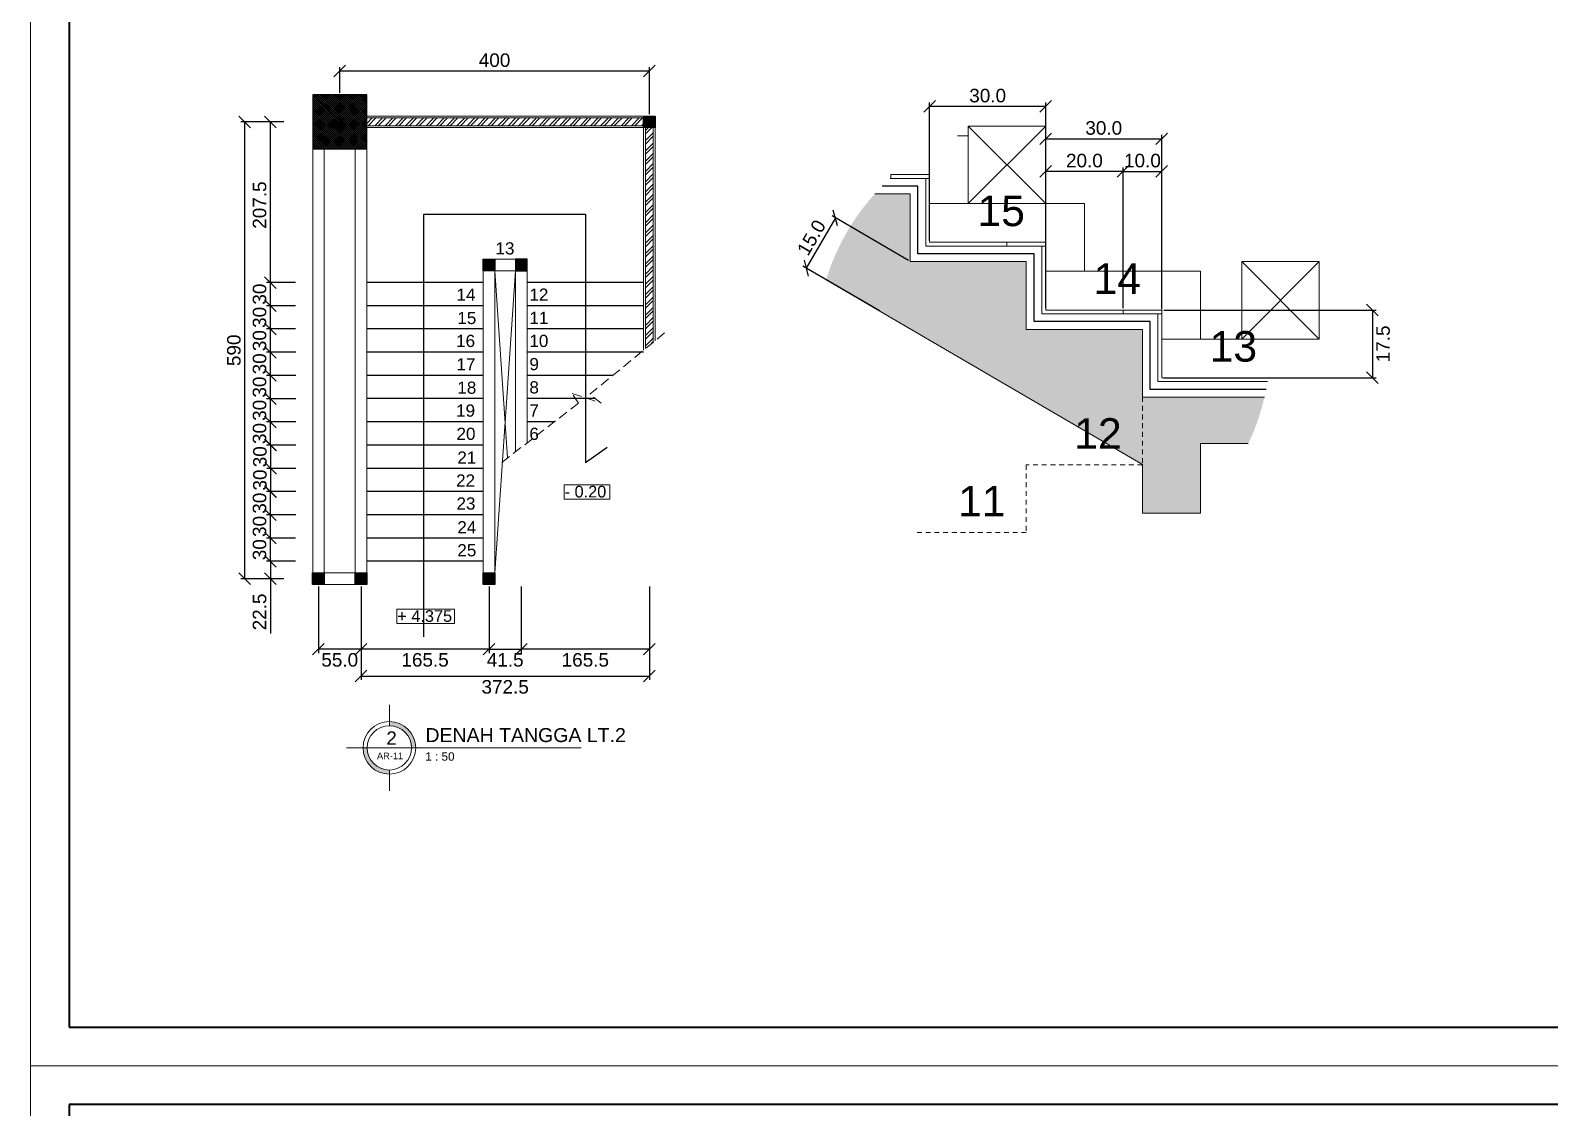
# Model space of a CAD drawing. Header units: inches. Extents: x 249 to 1192, y -18 to 440.
# Drawn here: x 501.22 to 540.48, y 114.41 to 142.23 of the extents above; entities that cross this region are included whole.
import ezdxf
from ezdxf.enums import TextEntityAlignment as Align

# ---------------------------------------------------------------- set-up
doc = ezdxf.new("R2010")
doc.units = ezdxf.units.IN
doc.header["$MEASUREMENT"] = 0
doc.linetypes.add('HIDDEN', pattern=[0.375, 0.25, -0.125])
doc.linetypes.add('HIDDEN2', pattern=[0.1875, 0.125, -0.0625])
for name, color, linetype, lineweight in [('ARSIR BETON', 8, 'Continuous', 0), ('ARSIR KERAMIK', 66, 'Continuous', 25), ('BALOK', 3, 'Continuous', 20), ('DIMENSI', 85, 'Continuous', 20), ('DINDING', 6, 'Continuous', 0), ('DINDING2', 137, 'Continuous', 20), ('GRS KOP', 1, 'Continuous', 40), ('KOP', 7, 'Continuous', 20), ('LANTAI', 135, 'Continuous', 9), ('TEXT (KET. RUANG)', 7, 'Continuous', 5)]:
    doc.layers.add(name, color=color, linetype=linetype, lineweight=lineweight)
doc.layers.add('ARSIR DINDING', color=64, linetype='Continuous')
doc.layers.add('KOLOM', color=5, linetype='Continuous')
doc.styles.add('ARIAL', font='arial.ttf')
doc.styles.get("Standard").update_dxf_attribs({"font": 'arial.ttf'})
doc.linetypes.add('BATTING', pattern='A,0.0001,-0.1,[134,ltypeshp.shx,S=0.1,R=0,X=-0.1,Y=0],-0.2,[134,ltypeshp.shx,S=0.1,R=180,X=0.1,Y=0],-0.1', length=0.4001)
doc.dimstyles.new('UK. GDG PERTEMUAN', dxfattribs={"dimtxt": 0.5, "dimasz": 0.5, "dimexe": 0.5, "dimexo": 0.05, "dimgap": 0.1, "dimtad": 2, "dimdec": 0, "dimlfac": 100, "dimzin": 0, "dimdsep": 46, "dimtxsty": 'Standard', "dimblk": 'OBLIQUE', "dimcen": 0.09, "dimclrd": 8, "dimclre": 256, "dimclrt": 256, "dimadec": 0, "dimazin": 0, "dimtfac": 1, "dimtdec": 0, "dimtofl": 0, "dimtmove": 0, "dimatfit": 3, "dimldrblk": 'OBLIQUE', "dimfxl": 0, "dimtolj": 1, "dimtzin": 0, "dimarcsym": 0})

# ---------------------------------------------------------------- blocks, each defined once
blk = doc.blocks.new('KOP-ARS')
at = {"layer": 'GRS KOP'}
for p, q in [((83, 54), (1, 54)), ((1, 54), (1, 1)), ((1, 1), (83, 1))]:
    blk.add_line(p, q, dxfattribs=at)
at = {"layer": 'KOP'}
blk.add_lwpolyline([(0, 0), (84, 0), (84, 55), (0, 55)], close=True, dxfattribs=at)
for tag, height, p in [('SUKMA', 0.2, (78, 9.9)), ('1:100', 0.25, (81.3, 5.5)), ('1:100', 0.25, (81.3, 4.9)), ('1:100', 0.25, (81.3, 4.3)), ('AR-01', 0.35, (78.15, 2.7)), ('10', 0.35, (81.3, 2.7)), ('2012', 0.35, (81.3, 1.7))]:
    blk.add_attdef(tag, text='', height=height, dxfattribs=at).set_placement(p, align=Align.MIDDLE)
for p in [(73.7, 5.325), (73.7, 4.725), (73.7, 4.125)]:
    blk.add_attdef('-', p, '', height=0.35, dxfattribs=at)
blk = doc.blocks.new('K1')
at = {"layer": 'ARSIR BETON'}
h = blk.add_hatch(dxfattribs=at)
h.set_pattern_fill('ANSI37', color=256, scale=0.15, style=0)
h.set_pattern_definition([(45, (258.37489, 277.120751), (-0.01325825, 0.01325825), []), (135, (258.37489, 277.120751), (-0.01325825, -0.01325825), [])])
h.paths.add_polyline_path([(259.125, 277.171), (259.125, 277.871), (258.425, 277.871), (258.425, 277.171)])
at = {"layer": 'KOLOM'}
blk.add_lwpolyline([(258.425, 277.171), (259.125, 277.171), (259.125, 277.871), (258.425, 277.871)], close=True, dxfattribs=at)
for points in [[(258.725, 277.571), (258.825, 277.471)], [(258.725, 277.471), (258.825, 277.571)]]:
    blk.add_lwpolyline(points, dxfattribs=at)
blk = doc.blocks.new('K2')
at = {"layer": 'ARSIR BETON'}
h = blk.add_hatch(dxfattribs=at)
h.set_pattern_fill('ANSI37', color=256, scale=0.1, style=0)
h.set_pattern_definition([(45, (-38.743626, 268.082874), (-0.0088388, 0.0088388), []), (135, (-38.743626, 268.082874), (-0.0088388, -0.0088388), [])])
h.paths.add_polyline_path([(-38.594, 268.233), (-38.744, 268.233), (-38.744, 268.083), (-38.594, 268.083)])
at = {"layer": 'KOLOM'}
blk.add_lwpolyline([(-38.744, 268.083), (-38.594, 268.083), (-38.594, 268.233), (-38.744, 268.233)], close=True, dxfattribs=at)
blk = doc.blocks.new('+4375')
at = {"layer": 'TEXT (KET. RUANG)', "color": 1}
blk.add_lwpolyline([(875.846, 246.832), (877.335, 246.832), (877.335, 246.459), (875.846, 246.459)], close=True, dxfattribs=at)
at = {"layer": 'TEXT (KET. RUANG)'}
blk.add_text('+ 4.375', height=0.3015, dxfattribs=at).set_placement((875.858, 246.502))
blk = doc.blocks.new('TANGGA LT.2')
at = {"layer": 'ARSIR DINDING'}
h = blk.add_hatch(dxfattribs=at)
h.set_pattern_fill('ANSI32', color=256, scale=0.25, style=0)
h.set_pattern_definition([(45, (512.0954, 144.48746), (-0.0662913, 0.0662913), []), (45, (512.1396, 144.48746), (-0.0662913, 0.0662913), [])])
h.paths.add_polyline_path([(516.096, 151.062), (516.096, 150.962), (512.521, 150.962), (512.521, 151.062)])
h = blk.add_hatch(dxfattribs=at)
h.set_pattern_fill('ANSI32', color=256, scale=0.25, style=0)
h.set_pattern_definition([(45, (516.120875, 145.48674), (-0.0662913, 0.0662913), []), (45, (516.16507, 145.48674), (-0.0662913, 0.0662913), [])])
h.paths.add_polyline_path([(516.121, 148.083), (516.221, 148.165), (516.221, 151.087), (516.121, 151.087)])
for points in [[(513.256, 144.363), (513.256, 149.82), (515.346, 149.82), (515.346, 147.24)], [(514.025, 148.937), (512.521, 148.937)], [(516.096, 148.937), (514.591, 148.937)], [(514.025, 148.637), (512.521, 148.637)], [(516.096, 148.637), (514.591, 148.637)], [(514.025, 148.337), (512.521, 148.337)], [(516.096, 148.337), (514.591, 148.337)], [(514.025, 148.037), (512.521, 148.037)], [(516.096, 148.037), (514.591, 148.037)], [(514.025, 147.737), (512.521, 147.737)], [(515.699, 147.737), (514.591, 147.737)], [(514.025, 147.437), (512.521, 147.437)], [(515.476, 147.437), (514.591, 147.437)], [(515.346, 147.24), (515.346, 146.611), (515.628, 146.81)], [(514.025, 147.137), (512.521, 147.137)], [(514.942, 147.137), (514.591, 147.137)], [(514.025, 146.837), (512.521, 146.837)], [(514.025, 146.537), (512.521, 146.537)], [(514.025, 146.237), (512.521, 146.237)], [(514.025, 145.937), (512.521, 145.937)], [(514.025, 145.637), (512.521, 145.637)], [(514.025, 145.337), (512.521, 145.337)]]:
    blk.add_lwpolyline(points)
at = {"layer": 'DINDING'}
for points in [[(516.171, 150.937), (512.521, 150.937), (512.521, 151.087), (516.246, 151.087)], [(516.096, 151.087), (516.096, 148.062)], [(516.246, 148.185), (516.246, 151.087)], [(514.175, 149.087), (514.34, 146.671)], [(514.175, 145.187), (514.441, 149.087)], [(514.591, 146.865), (514.591, 149.087), (514.441, 149.087), (514.441, 146.749)]]:
    blk.add_lwpolyline(points, dxfattribs=at)
for points in [[(511.821, 145.187), (511.971, 145.187), (511.971, 150.662), (511.821, 150.662)], [(512.371, 145.187), (512.521, 145.187), (512.521, 150.662), (512.371, 150.662)], [(514.175, 149.237), (514.441, 149.237), (514.441, 149.087), (514.175, 149.087)], [(514.025, 149.087), (514.175, 149.087), (514.175, 145.187), (514.025, 145.187)], [(512.371, 145.037), (511.971, 145.037), (511.971, 145.187), (512.371, 145.187)]]:
    blk.add_lwpolyline(points, close=True, dxfattribs=at)
at = {"layer": 'DINDING2'}
blk.add_lwpolyline([(516.096, 150.962), (512.521, 150.962), (512.521, 151.062), (516.096, 151.062)], close=True, dxfattribs=at)
for points in [[(516.121, 148.083), (516.121, 151.087)], [(516.221, 151.087), (516.221, 148.165)]]:
    blk.add_lwpolyline(points, dxfattribs=at)
at = {"layer": 'DINDING2', "linetype": 'HIDDEN2'}
blk.add_lwpolyline([(514.265, 146.613), (515.254, 147.378), (515.174, 147.505), (515.55, 147.38), (515.402, 147.493), (516.368, 148.286)], dxfattribs=at)
at = {"layer": 'TEXT (KET. RUANG)', "color": 1}
blk.add_lwpolyline([(515.07, 146.326), (515.661, 146.326), (515.661, 146.14), (515.07, 146.14)], close=True, dxfattribs=at)
at = {"xscale": -1, "rotation": 180}
for p in [(554.839, 419.17), (552.769, 417.32), (550.564, 413.27), (551.114, 413.27), (552.769, 413.27)]:
    blk.add_blockref('K2', p, dxfattribs=at)
at = {"rotation": 180}
blk.add_blockref('K2', (475.847, 417.32), dxfattribs=at)
at = {"layer": 'DIMENSI', "xscale": 0.5, "yscale": 0.5, "zscale": 0.5}
blk.add_blockref('+4375', (74.985, 21.303), dxfattribs=at)
at = {"layer": 'KOLOM'}
blk.add_blockref('K1', (253.396, -126.509), dxfattribs=at)
at = {"layer": 'TEXT (KET. RUANG)'}
for s, height, p in [('13', 0.1578, (514.183, 149.299)), ('14', 0.1578, (513.679, 148.701)), ('12', 0.1578, (514.621, 148.701)), ('15', 0.1578, (513.69, 148.4)), ('11', 0.1578, (514.621, 148.401)), ('16', 0.1578, (513.674, 148.104)), ('10', 0.1578, (514.621, 148.104)), ('17', 0.1578, (513.679, 147.801)), ('9', 0.158, (514.621, 147.804)), ('18', 0.1578, (513.69, 147.5)), ('8', 0.158, (514.621, 147.504)), ('19', 0.1578, (513.674, 147.204)), ('7', 0.158, (514.621, 147.204)), ('20', 0.1578, (513.679, 146.904)), ('6', 0.158, (514.621, 146.904)), ('21', 0.1578, (513.69, 146.597)), ('22', 0.1578, (513.674, 146.301)), ('- 0.20', 0.1507, (515.076, 146.161)), ('23', 0.1578, (513.679, 146.004)), ('24', 0.1578, (513.69, 145.697)), ('25', 0.1578, (513.69, 145.4))]:
    blk.add_text(s, height=height, dxfattribs=at).set_placement(p)
blk = doc.blocks.new('ROOSTER')
at = {"layer": 'DINDING'}
blk.add_lwpolyline([(697.1307, 206.2812), (697.3307, 206.2812), (697.3307, 206.4812), (697.1307, 206.4812)], close=True, dxfattribs=at)
for points in [[(697.1307, 206.2812), (697.3307, 206.4812)], [(697.3307, 206.2812), (697.1307, 206.4812)]]:
    blk.add_lwpolyline(points, dxfattribs=at)
blk = doc.blocks.new('JUDUL GAMBAR')
at = {"layer": 'DIMENSI'}
h = blk.add_hatch(color=256, dxfattribs=at)
h.paths.add_polyline_path([(-32.945, 252.895), (-32.945, 253.045, -0.414214), (-33.739, 253.838), (-33.889, 253.838, 0.414214)])
h.paths.add_polyline_path([(-32.945, 254.781), (-32.945, 254.631, -0.414214), (-32.152, 253.838), (-32.002, 253.838, 0.414214)])
for points in [[(-32.945, 255.382), (-32.945, 254.631)], [(-34.474, 253.838), (-26.071, 253.838)], [(-32.945, 253.045), (-32.945, 252.294)]]:
    blk.add_lwpolyline(points, dxfattribs=at)
for radius in [0.943, 0.793]:
    blk.add_circle((-32.945, 253.838), radius, dxfattribs=at)
at = {"layer": 'DIMENSI', "style": 'ARIAL'}
for tag, height, p in [('NO', 0.478, (-32.866, 254.188)), ('AR', 0.236, (-32.919, 253.551))]:
    blk.add_attdef(tag, text='', height=height, dxfattribs=at).set_placement(p, align=Align.MIDDLE_CENTER)
for tag, height, p in [('JUDUL', 0.5, (-31.652, 253.895)), ('SKALA', 0.3, (-31.658, 253.289))]:
    blk.add_attdef(tag, text='', height=height, dxfattribs=at).set_placement(p, align=Align.BOTTOM_LEFT)
blk = doc.blocks.new('_Oblique')
at = {"color": 0, "linetype": 'ByBlock', "lineweight": -2}
blk.add_line((-0.5, -0.5), (0.5, 0.5), dxfattribs=at)
blk = doc.blocks.new('*D427')
at = {"layer": 'DEFPOINTS', "color": 0}
for p in [(513.903, 127.92), (517.213, 127.92), (513.903, 126.25)]:
    blk.add_point(p, dxfattribs=at)
at = {"layer": 'DIMENSI', "lineweight": -2}
for p, q in [((513.903, 127.87), (513.903, 126.15)), ((517.213, 127.87), (517.213, 126.15))]:
    blk.add_line(p, q, dxfattribs=at)
at = {"layer": 'DIMENSI', "color": 8, "lineweight": -2}
blk.add_line((517.213, 126.25), (513.903, 126.25), dxfattribs=at)
at = {"layer": 'DIMENSI', "color": 8, "lineweight": -2, "xscale": 0.3, "yscale": 0.3, "zscale": 0.3, "rotation": 180}
blk.add_blockref('_Oblique', (513.903, 126.25), dxfattribs=at)
at = {"layer": 'DIMENSI', "color": 8, "lineweight": -2, "xscale": 0.3, "yscale": 0.3, "zscale": 0.3}
blk.add_blockref('_Oblique', (517.213, 126.25), dxfattribs=at)
at = {"layer": 'DIMENSI', "insert": (515.558, 125.972), "char_height": 0.35, "attachment_point": 5}
blk.add_mtext('\\A1;165.5', dxfattribs=at)
blk = doc.blocks.new('*D424')
at = {"layer": 'DEFPOINTS', "color": 0}
for p in [(513.072, 127.155), (513.902, 127.155), (513.902, 126.25)]:
    blk.add_point(p, dxfattribs=at)
at = {"layer": 'DIMENSI', "lineweight": -2}
for p, q in [((513.072, 127.105), (513.072, 126.15)), ((513.902, 127.105), (513.902, 126.15))]:
    blk.add_line(p, q, dxfattribs=at)
at = {"layer": 'DIMENSI', "color": 8, "lineweight": -2}
blk.add_line((513.072, 126.25), (513.902, 126.25), dxfattribs=at)
at = {"layer": 'DIMENSI', "color": 8, "lineweight": -2, "xscale": 0.3, "yscale": 0.3, "zscale": 0.3, "rotation": 180}
blk.add_blockref('_Oblique', (513.072, 126.25), dxfattribs=at)
at = {"layer": 'DIMENSI', "color": 8, "lineweight": -2, "xscale": 0.3, "yscale": 0.3, "zscale": 0.3}
blk.add_blockref('_Oblique', (513.902, 126.25), dxfattribs=at)
at = {"layer": 'DIMENSI', "insert": (513.487, 125.972), "char_height": 0.35, "attachment_point": 5}
blk.add_mtext('\\A1;41.5', dxfattribs=at)
blk = doc.blocks.new('*D425')
at = {"layer": 'DEFPOINTS', "color": 0}
for p in [(509.762, 127.92), (513.072, 127.92), (509.762, 126.25)]:
    blk.add_point(p, dxfattribs=at)
at = {"layer": 'DIMENSI', "lineweight": -2}
for p, q in [((509.762, 127.87), (509.762, 126.15)), ((513.072, 127.87), (513.072, 126.15))]:
    blk.add_line(p, q, dxfattribs=at)
at = {"layer": 'DIMENSI', "color": 8, "lineweight": -2}
blk.add_line((513.072, 126.25), (509.762, 126.25), dxfattribs=at)
at = {"layer": 'DIMENSI', "color": 8, "lineweight": -2, "xscale": 0.3, "yscale": 0.3, "zscale": 0.3, "rotation": 180}
blk.add_blockref('_Oblique', (509.762, 126.25), dxfattribs=at)
at = {"layer": 'DIMENSI', "color": 8, "lineweight": -2, "xscale": 0.3, "yscale": 0.3, "zscale": 0.3}
blk.add_blockref('_Oblique', (513.072, 126.25), dxfattribs=at)
at = {"layer": 'DIMENSI', "insert": (511.417, 125.972), "char_height": 0.35, "attachment_point": 5}
blk.add_mtext('\\A1;165.5', dxfattribs=at)
blk = doc.blocks.new('*D426')
at = {"layer": 'DEFPOINTS', "color": 0}
for p in [(509.762, 127.01), (517.213, 127.01), (517.213, 125.554)]:
    blk.add_point(p, dxfattribs=at)
at = {"layer": 'DIMENSI', "lineweight": -2}
for p, q in [((509.762, 126.96), (509.762, 125.454)), ((517.213, 126.96), (517.213, 125.454))]:
    blk.add_line(p, q, dxfattribs=at)
at = {"layer": 'DIMENSI', "color": 8, "lineweight": -2}
blk.add_line((509.762, 125.554), (517.213, 125.554), dxfattribs=at)
at = {"layer": 'DIMENSI', "color": 8, "lineweight": -2, "xscale": 0.3, "yscale": 0.3, "zscale": 0.3, "rotation": 180}
blk.add_blockref('_Oblique', (509.762, 125.554), dxfattribs=at)
at = {"layer": 'DIMENSI', "color": 8, "lineweight": -2, "xscale": 0.3, "yscale": 0.3, "zscale": 0.3}
blk.add_blockref('_Oblique', (517.213, 125.554), dxfattribs=at)
at = {"layer": 'DIMENSI', "insert": (513.487, 125.275), "char_height": 0.35, "attachment_point": 5}
blk.add_mtext('\\A1;372.5', dxfattribs=at)
blk = doc.blocks.new('*D428')
at = {"layer": 'DEFPOINTS', "color": 0}
for p in [(508.662, 127.92), (509.762, 127.92), (508.662, 126.25)]:
    blk.add_point(p, dxfattribs=at)
at = {"layer": 'DIMENSI', "lineweight": -2}
for p, q in [((508.662, 127.87), (508.662, 126.15)), ((509.762, 127.87), (509.762, 126.15))]:
    blk.add_line(p, q, dxfattribs=at)
at = {"layer": 'DIMENSI', "color": 8, "lineweight": -2}
blk.add_line((509.762, 126.25), (508.662, 126.25), dxfattribs=at)
at = {"layer": 'DIMENSI', "color": 8, "lineweight": -2, "xscale": 0.3, "yscale": 0.3, "zscale": 0.3, "rotation": 180}
blk.add_blockref('_Oblique', (508.662, 126.25), dxfattribs=at)
at = {"layer": 'DIMENSI', "color": 8, "lineweight": -2, "xscale": 0.3, "yscale": 0.3, "zscale": 0.3}
blk.add_blockref('_Oblique', (509.762, 126.25), dxfattribs=at)
at = {"layer": 'DIMENSI', "insert": (509.212, 125.972), "char_height": 0.35, "attachment_point": 5}
blk.add_mtext('\\A1;55.0', dxfattribs=at)
blk = doc.blocks.new('*D429')
at = {"layer": 'DEFPOINTS', "color": 0}
for p in [(517.213, 141.184), (509.212, 140.57), (517.213, 140.02)]:
    blk.add_point(p, dxfattribs=at)
at = {"layer": 'DIMENSI', "lineweight": -2}
for p, q in [((509.212, 140.62), (509.212, 141.284)), ((517.213, 140.07), (517.213, 141.284))]:
    blk.add_line(p, q, dxfattribs=at)
at = {"layer": 'DIMENSI', "color": 8, "lineweight": -2}
blk.add_line((509.212, 141.184), (517.213, 141.184), dxfattribs=at)
at = {"layer": 'DIMENSI', "color": 8, "lineweight": -2, "xscale": 0.3, "yscale": 0.3, "zscale": 0.3, "rotation": 180}
blk.add_blockref('_Oblique', (509.212, 141.184), dxfattribs=at)
at = {"layer": 'DIMENSI', "color": 8, "lineweight": -2, "xscale": 0.3, "yscale": 0.3, "zscale": 0.3}
blk.add_blockref('_Oblique', (517.213, 141.184), dxfattribs=at)
at = {"layer": 'DIMENSI', "insert": (513.212, 141.462), "char_height": 0.35, "attachment_point": 5}
blk.add_mtext('\\A1;400', dxfattribs=at)
blk = doc.blocks.new('*D430')
at = {"layer": 'DEFPOINTS', "color": 0}
for p in [(507.42, 129.12), (508.117, 129.12), (508.117, 128.52)]:
    blk.add_point(p, dxfattribs=at)
at = {"layer": 'DIMENSI', "lineweight": -2}
for p, q in [((508.067, 129.12), (507.32, 129.12)), ((508.067, 128.52), (507.32, 128.52))]:
    blk.add_line(p, q, dxfattribs=at)
at = {"layer": 'DIMENSI', "color": 8, "lineweight": -2}
blk.add_line((507.42, 128.52), (507.42, 129.12), dxfattribs=at)
at = {"layer": 'DIMENSI', "color": 8, "lineweight": -2, "xscale": 0.3, "yscale": 0.3, "zscale": 0.3}
for p, rotation in [((507.42, 129.12), 90), ((507.42, 128.52), 270)]:
    blk.add_blockref('_Oblique', p, dxfattribs=dict(at, rotation=rotation))
at = {"layer": 'DIMENSI', "insert": (507.141, 128.82), "char_height": 0.35, "attachment_point": 5, "rotation": 90}
blk.add_mtext('\\A1;30', dxfattribs=at)
blk = doc.blocks.new('*D431')
at = {"layer": 'DEFPOINTS', "color": 0}
for p in [(507.42, 129.72), (508.117, 129.72), (508.117, 129.12)]:
    blk.add_point(p, dxfattribs=at)
at = {"layer": 'DIMENSI', "lineweight": -2}
for p, q in [((508.067, 129.72), (507.32, 129.72)), ((508.067, 129.12), (507.32, 129.12))]:
    blk.add_line(p, q, dxfattribs=at)
at = {"layer": 'DIMENSI', "color": 8, "lineweight": -2}
blk.add_line((507.42, 129.12), (507.42, 129.72), dxfattribs=at)
at = {"layer": 'DIMENSI', "color": 8, "lineweight": -2, "xscale": 0.3, "yscale": 0.3, "zscale": 0.3}
for p, rotation in [((507.42, 129.72), 90), ((507.42, 129.12), 270)]:
    blk.add_blockref('_Oblique', p, dxfattribs=dict(at, rotation=rotation))
at = {"layer": 'DIMENSI', "insert": (507.141, 129.42), "char_height": 0.35, "attachment_point": 5, "rotation": 90}
blk.add_mtext('\\A1;30', dxfattribs=at)
blk = doc.blocks.new('*D432')
at = {"layer": 'DEFPOINTS', "color": 0}
for p in [(507.42, 130.32), (508.127, 130.32), (508.127, 129.72)]:
    blk.add_point(p, dxfattribs=at)
at = {"layer": 'DIMENSI', "lineweight": -2}
for p, q in [((508.077, 130.32), (507.32, 130.32)), ((508.077, 129.72), (507.32, 129.72))]:
    blk.add_line(p, q, dxfattribs=at)
at = {"layer": 'DIMENSI', "color": 8, "lineweight": -2}
blk.add_line((507.42, 129.72), (507.42, 130.32), dxfattribs=at)
at = {"layer": 'DIMENSI', "color": 8, "lineweight": -2, "xscale": 0.3, "yscale": 0.3, "zscale": 0.3}
for p, rotation in [((507.42, 130.32), 90), ((507.42, 129.72), 270)]:
    blk.add_blockref('_Oblique', p, dxfattribs=dict(at, rotation=rotation))
at = {"layer": 'DIMENSI', "insert": (507.141, 130.02), "char_height": 0.35, "attachment_point": 5, "rotation": 90}
blk.add_mtext('\\A1;30', dxfattribs=at)
blk = doc.blocks.new('*D433')
at = {"layer": 'DEFPOINTS', "color": 0}
for p in [(507.43, 130.92), (508.127, 130.92), (508.127, 130.32)]:
    blk.add_point(p, dxfattribs=at)
at = {"layer": 'DIMENSI', "lineweight": -2}
for p, q in [((508.077, 130.92), (507.33, 130.92)), ((508.077, 130.32), (507.33, 130.32))]:
    blk.add_line(p, q, dxfattribs=at)
at = {"layer": 'DIMENSI', "color": 8, "lineweight": -2}
blk.add_line((507.43, 130.32), (507.43, 130.92), dxfattribs=at)
at = {"layer": 'DIMENSI', "color": 8, "lineweight": -2, "xscale": 0.3, "yscale": 0.3, "zscale": 0.3}
for p, rotation in [((507.43, 130.92), 90), ((507.43, 130.32), 270)]:
    blk.add_blockref('_Oblique', p, dxfattribs=dict(at, rotation=rotation))
at = {"layer": 'DIMENSI', "insert": (507.151, 130.62), "char_height": 0.35, "attachment_point": 5, "rotation": 90}
blk.add_mtext('\\A1;30', dxfattribs=at)
blk = doc.blocks.new('*D434')
at = {"layer": 'DEFPOINTS', "color": 0}
for p in [(507.42, 132.12), (508.117, 132.12), (508.117, 131.52)]:
    blk.add_point(p, dxfattribs=at)
at = {"layer": 'DIMENSI', "lineweight": -2}
for p, q in [((508.067, 132.12), (507.32, 132.12)), ((508.067, 131.52), (507.32, 131.52))]:
    blk.add_line(p, q, dxfattribs=at)
at = {"layer": 'DIMENSI', "color": 8, "lineweight": -2}
blk.add_line((507.42, 131.52), (507.42, 132.12), dxfattribs=at)
at = {"layer": 'DIMENSI', "color": 8, "lineweight": -2, "xscale": 0.3, "yscale": 0.3, "zscale": 0.3}
for p, rotation in [((507.42, 132.12), 90), ((507.42, 131.52), 270)]:
    blk.add_blockref('_Oblique', p, dxfattribs=dict(at, rotation=rotation))
at = {"layer": 'DIMENSI', "insert": (507.141, 131.82), "char_height": 0.35, "attachment_point": 5, "rotation": 90}
blk.add_mtext('\\A1;30', dxfattribs=at)
blk = doc.blocks.new('*D435')
at = {"layer": 'DEFPOINTS', "color": 0}
for p in [(507.42, 133.32), (508.117, 133.32), (508.117, 132.72)]:
    blk.add_point(p, dxfattribs=at)
at = {"layer": 'DIMENSI', "lineweight": -2}
for p, q in [((508.067, 133.32), (507.32, 133.32)), ((508.067, 132.72), (507.32, 132.72))]:
    blk.add_line(p, q, dxfattribs=at)
at = {"layer": 'DIMENSI', "color": 8, "lineweight": -2}
blk.add_line((507.42, 132.72), (507.42, 133.32), dxfattribs=at)
at = {"layer": 'DIMENSI', "color": 8, "lineweight": -2, "xscale": 0.3, "yscale": 0.3, "zscale": 0.3}
for p, rotation in [((507.42, 133.32), 90), ((507.42, 132.72), 270)]:
    blk.add_blockref('_Oblique', p, dxfattribs=dict(at, rotation=rotation))
at = {"layer": 'DIMENSI', "insert": (507.141, 133.02), "char_height": 0.35, "attachment_point": 5, "rotation": 90}
blk.add_mtext('\\A1;30', dxfattribs=at)
blk = doc.blocks.new('*D436')
at = {"layer": 'DEFPOINTS', "color": 0}
for p in [(507.42, 134.52), (508.117, 134.52), (508.117, 133.92)]:
    blk.add_point(p, dxfattribs=at)
at = {"layer": 'DIMENSI', "lineweight": -2}
for p, q in [((508.067, 134.52), (507.32, 134.52)), ((508.067, 133.92), (507.32, 133.92))]:
    blk.add_line(p, q, dxfattribs=at)
at = {"layer": 'DIMENSI', "color": 8, "lineweight": -2}
blk.add_line((507.42, 133.92), (507.42, 134.52), dxfattribs=at)
at = {"layer": 'DIMENSI', "color": 8, "lineweight": -2, "xscale": 0.3, "yscale": 0.3, "zscale": 0.3}
for p, rotation in [((507.42, 134.52), 90), ((507.42, 133.92), 270)]:
    blk.add_blockref('_Oblique', p, dxfattribs=dict(at, rotation=rotation))
at = {"layer": 'DIMENSI', "insert": (507.141, 134.22), "char_height": 0.35, "attachment_point": 5, "rotation": 90}
blk.add_mtext('\\A1;30', dxfattribs=at)
blk = doc.blocks.new('*D437')
at = {"layer": 'DEFPOINTS', "color": 0}
for p in [(507.42, 135.72), (508.117, 135.72), (508.117, 135.12)]:
    blk.add_point(p, dxfattribs=at)
at = {"layer": 'DIMENSI', "lineweight": -2}
for p, q in [((508.067, 135.72), (507.32, 135.72)), ((508.067, 135.12), (507.32, 135.12))]:
    blk.add_line(p, q, dxfattribs=at)
at = {"layer": 'DIMENSI', "color": 8, "lineweight": -2}
blk.add_line((507.42, 135.12), (507.42, 135.72), dxfattribs=at)
at = {"layer": 'DIMENSI', "color": 8, "lineweight": -2, "xscale": 0.3, "yscale": 0.3, "zscale": 0.3}
for p, rotation in [((507.42, 135.72), 90), ((507.42, 135.12), 270)]:
    blk.add_blockref('_Oblique', p, dxfattribs=dict(at, rotation=rotation))
at = {"layer": 'DIMENSI', "insert": (507.141, 135.42), "char_height": 0.35, "attachment_point": 5, "rotation": 90}
blk.add_mtext('\\A1;30', dxfattribs=at)
blk = doc.blocks.new('*D438')
at = {"layer": 'DEFPOINTS', "color": 0}
for p in [(507.43, 131.52), (508.127, 131.52), (508.127, 130.92)]:
    blk.add_point(p, dxfattribs=at)
at = {"layer": 'DIMENSI', "lineweight": -2}
for p, q in [((508.077, 131.52), (507.33, 131.52)), ((508.077, 130.92), (507.33, 130.92))]:
    blk.add_line(p, q, dxfattribs=at)
at = {"layer": 'DIMENSI', "color": 8, "lineweight": -2}
blk.add_line((507.43, 130.92), (507.43, 131.52), dxfattribs=at)
at = {"layer": 'DIMENSI', "color": 8, "lineweight": -2, "xscale": 0.3, "yscale": 0.3, "zscale": 0.3}
for p, rotation in [((507.43, 131.52), 90), ((507.43, 130.92), 270)]:
    blk.add_blockref('_Oblique', p, dxfattribs=dict(at, rotation=rotation))
at = {"layer": 'DIMENSI', "insert": (507.151, 131.22), "char_height": 0.35, "attachment_point": 5, "rotation": 90}
blk.add_mtext('\\A1;30', dxfattribs=at)
blk = doc.blocks.new('*D439')
at = {"layer": 'DEFPOINTS', "color": 0}
for p in [(507.42, 132.72), (508.127, 132.72), (508.127, 132.12)]:
    blk.add_point(p, dxfattribs=at)
at = {"layer": 'DIMENSI', "lineweight": -2}
for p, q in [((508.077, 132.72), (507.32, 132.72)), ((508.077, 132.12), (507.32, 132.12))]:
    blk.add_line(p, q, dxfattribs=at)
at = {"layer": 'DIMENSI', "color": 8, "lineweight": -2}
blk.add_line((507.42, 132.12), (507.42, 132.72), dxfattribs=at)
at = {"layer": 'DIMENSI', "color": 8, "lineweight": -2, "xscale": 0.3, "yscale": 0.3, "zscale": 0.3}
for p, rotation in [((507.42, 132.72), 90), ((507.42, 132.12), 270)]:
    blk.add_blockref('_Oblique', p, dxfattribs=dict(at, rotation=rotation))
at = {"layer": 'DIMENSI', "insert": (507.141, 132.42), "char_height": 0.35, "attachment_point": 5, "rotation": 90}
blk.add_mtext('\\A1;30', dxfattribs=at)
blk = doc.blocks.new('*D440')
at = {"layer": 'DEFPOINTS', "color": 0}
for p in [(507.42, 133.92), (508.127, 133.92), (508.127, 133.32)]:
    blk.add_point(p, dxfattribs=at)
at = {"layer": 'DIMENSI', "lineweight": -2}
for p, q in [((508.077, 133.92), (507.32, 133.92)), ((508.077, 133.32), (507.32, 133.32))]:
    blk.add_line(p, q, dxfattribs=at)
at = {"layer": 'DIMENSI', "color": 8, "lineweight": -2}
blk.add_line((507.42, 133.32), (507.42, 133.92), dxfattribs=at)
at = {"layer": 'DIMENSI', "color": 8, "lineweight": -2, "xscale": 0.3, "yscale": 0.3, "zscale": 0.3}
for p, rotation in [((507.42, 133.92), 90), ((507.42, 133.32), 270)]:
    blk.add_blockref('_Oblique', p, dxfattribs=dict(at, rotation=rotation))
at = {"layer": 'DIMENSI', "insert": (507.141, 133.62), "char_height": 0.35, "attachment_point": 5, "rotation": 90}
blk.add_mtext('\\A1;30', dxfattribs=at)
blk = doc.blocks.new('*D441')
at = {"layer": 'DEFPOINTS', "color": 0}
for p in [(507.42, 135.12), (508.067, 135.12), (508.067, 134.52)]:
    blk.add_point(p, dxfattribs=at)
at = {"layer": 'DIMENSI', "lineweight": -2}
for p, q in [((508.017, 135.12), (507.32, 135.12)), ((508.017, 134.52), (507.32, 134.52))]:
    blk.add_line(p, q, dxfattribs=at)
at = {"layer": 'DIMENSI', "color": 8, "lineweight": -2}
blk.add_line((507.42, 134.52), (507.42, 135.12), dxfattribs=at)
at = {"layer": 'DIMENSI', "color": 8, "lineweight": -2, "xscale": 0.3, "yscale": 0.3, "zscale": 0.3}
for p, rotation in [((507.42, 135.12), 90), ((507.42, 134.52), 270)]:
    blk.add_blockref('_Oblique', p, dxfattribs=dict(at, rotation=rotation))
at = {"layer": 'DIMENSI', "insert": (507.141, 134.82), "char_height": 0.35, "attachment_point": 5, "rotation": 90}
blk.add_mtext('\\A1;30', dxfattribs=at)
blk = doc.blocks.new('*D442')
at = {"layer": 'DEFPOINTS', "color": 0}
for p in [(507.42, 139.87), (507.817, 139.87), (508.117, 135.72)]:
    blk.add_point(p, dxfattribs=at)
at = {"layer": 'DIMENSI', "lineweight": -2}
for p, q in [((507.767, 139.87), (507.32, 139.87)), ((508.067, 135.72), (507.32, 135.72))]:
    blk.add_line(p, q, dxfattribs=at)
at = {"layer": 'DIMENSI', "color": 8, "lineweight": -2}
blk.add_line((507.42, 135.72), (507.42, 139.87), dxfattribs=at)
at = {"layer": 'DIMENSI', "color": 8, "lineweight": -2, "xscale": 0.3, "yscale": 0.3, "zscale": 0.3}
for p, rotation in [((507.42, 139.87), 90), ((507.42, 135.72), 270)]:
    blk.add_blockref('_Oblique', p, dxfattribs=dict(at, rotation=rotation))
at = {"layer": 'DIMENSI', "insert": (507.141, 137.72), "char_height": 0.35, "attachment_point": 5, "rotation": 90}
blk.add_mtext('\\A1;207.5', dxfattribs=at)
blk = doc.blocks.new('*D443')
at = {"layer": 'DEFPOINTS', "color": 0}
for p in [(507.42, 128.52), (507.817, 128.52), (507.817, 128.07)]:
    blk.add_point(p, dxfattribs=at)
at = {"layer": 'DIMENSI', "lineweight": -2}
for p, q in [((507.767, 128.52), (507.32, 128.52)), ((507.767, 128.07), (507.32, 128.07))]:
    blk.add_line(p, q, dxfattribs=at)
at = {"layer": 'DIMENSI', "color": 8, "lineweight": -2}
for p, q in [((507.42, 128.52), (507.42, 128.07)), ((507.42, 128.07), (507.42, 126.653))]:
    blk.add_line(p, q, dxfattribs=at)
at = {"layer": 'DIMENSI', "color": 8, "lineweight": -2, "xscale": 0.3, "yscale": 0.3, "zscale": 0.3}
for p, rotation in [((507.42, 128.52), 90), ((507.42, 128.07), 270)]:
    blk.add_blockref('_Oblique', p, dxfattribs=dict(at, rotation=rotation))
at = {"layer": 'DIMENSI', "insert": (507.141, 127.211), "char_height": 0.35, "attachment_point": 5, "rotation": 90}
blk.add_mtext('\\A1;22.5', dxfattribs=at)
blk = doc.blocks.new('*D444')
at = {"layer": 'DEFPOINTS', "color": 0}
for p in [(506.756, 139.87), (507.817, 139.87), (507.817, 128.07)]:
    blk.add_point(p, dxfattribs=at)
at = {"layer": 'DIMENSI', "lineweight": -2}
for p, q in [((507.767, 139.87), (506.656, 139.87)), ((507.767, 128.07), (506.656, 128.07))]:
    blk.add_line(p, q, dxfattribs=at)
at = {"layer": 'DIMENSI', "color": 8, "lineweight": -2}
blk.add_line((506.756, 128.07), (506.756, 139.87), dxfattribs=at)
at = {"layer": 'DIMENSI', "color": 8, "lineweight": -2, "xscale": 0.3, "yscale": 0.3, "zscale": 0.3}
for p, rotation in [((506.756, 139.87), 90), ((506.756, 128.07), 270)]:
    blk.add_blockref('_Oblique', p, dxfattribs=dict(at, rotation=rotation))
at = {"layer": 'DIMENSI', "insert": (506.477, 133.97), "char_height": 0.35, "attachment_point": 5, "rotation": 90}
blk.add_mtext('\\A1;590', dxfattribs=at)
blk = doc.blocks.new('*D445')
at = {"layer": 'DEFPOINTS', "color": 0}
for p in [(530.455, 135.01), (530.455, 133.26), (535.896, 133.26)]:
    blk.add_point(p, dxfattribs=at)
at = {"layer": 'DIMENSI', "lineweight": -2}
for p, q in [((530.505, 135.01), (535.996, 135.01)), ((530.505, 133.26), (535.996, 133.26))]:
    blk.add_line(p, q, dxfattribs=at)
at = {"layer": 'DIMENSI', "color": 8, "lineweight": -2}
blk.add_line((535.896, 135.01), (535.896, 133.26), dxfattribs=at)
at = {"layer": 'DIMENSI', "color": 8, "lineweight": -2, "xscale": 0.3, "yscale": 0.3, "zscale": 0.3}
for p, rotation in [((535.896, 135.01), 90), ((535.896, 133.26), 270)]:
    blk.add_blockref('_Oblique', p, dxfattribs=dict(at, rotation=rotation))
at = {"layer": 'DIMENSI', "insert": (536.175, 134.135), "char_height": 0.35, "attachment_point": 5, "rotation": 90}
blk.add_mtext('\\A1;17.5', dxfattribs=at)
blk = doc.blocks.new('*D446')
at = {"layer": 'DEFPOINTS', "color": 0}
for p in [(530.455, 139.432), (527.455, 135.01), (530.455, 135.01)]:
    blk.add_point(p, dxfattribs=at)
at = {"layer": 'DIMENSI', "lineweight": -2}
for p, q in [((527.455, 135.06), (527.455, 139.532)), ((530.455, 135.06), (530.455, 139.532))]:
    blk.add_line(p, q, dxfattribs=at)
at = {"layer": 'DIMENSI', "color": 8, "lineweight": -2}
blk.add_line((527.455, 139.432), (530.455, 139.432), dxfattribs=at)
at = {"layer": 'DIMENSI', "color": 8, "lineweight": -2, "xscale": 0.3, "yscale": 0.3, "zscale": 0.3, "rotation": 180}
blk.add_blockref('_Oblique', (527.455, 139.432), dxfattribs=at)
at = {"layer": 'DIMENSI', "color": 8, "lineweight": -2, "xscale": 0.3, "yscale": 0.3, "zscale": 0.3}
blk.add_blockref('_Oblique', (530.455, 139.432), dxfattribs=at)
at = {"layer": 'DIMENSI', "insert": (528.955, 139.711), "char_height": 0.35, "attachment_point": 5}
blk.add_mtext('\\A1;30.0', dxfattribs=at)
blk = doc.blocks.new('*D447')
at = {"layer": 'DEFPOINTS', "color": 0}
for p in [(524.455, 140.268), (524.455, 136.76), (527.455, 136.76)]:
    blk.add_point(p, dxfattribs=at)
at = {"layer": 'DIMENSI', "lineweight": -2}
for p, q in [((524.455, 136.81), (524.455, 140.368)), ((527.455, 136.81), (527.455, 140.368))]:
    blk.add_line(p, q, dxfattribs=at)
at = {"layer": 'DIMENSI', "color": 8, "lineweight": -2}
blk.add_line((527.455, 140.268), (524.455, 140.268), dxfattribs=at)
at = {"layer": 'DIMENSI', "color": 8, "lineweight": -2, "xscale": 0.3, "yscale": 0.3, "zscale": 0.3, "rotation": 180}
blk.add_blockref('_Oblique', (524.455, 140.268), dxfattribs=at)
at = {"layer": 'DIMENSI', "color": 8, "lineweight": -2, "xscale": 0.3, "yscale": 0.3, "zscale": 0.3}
blk.add_blockref('_Oblique', (527.455, 140.268), dxfattribs=at)
at = {"layer": 'DIMENSI', "insert": (525.955, 140.547), "char_height": 0.35, "attachment_point": 5}
blk.add_mtext('\\A1;30.0', dxfattribs=at)
blk = doc.blocks.new('*D448')
at = {"layer": 'DEFPOINTS', "color": 0}
for p in [(523.955, 136.26), (521.264, 136.093), (523.199, 134.964)]:
    blk.add_point(p, dxfattribs=at)
at = {"layer": 'DIMENSI', "lineweight": -2}
for p, q in [((523.911, 136.285), (521.934, 137.439)), ((523.156, 134.99), (521.178, 136.143))]:
    blk.add_line(p, q, dxfattribs=at)
at = {"layer": 'DIMENSI', "color": 8, "lineweight": -2}
blk.add_line((522.02, 137.388), (521.264, 136.093), dxfattribs=at)
at = {"layer": 'DIMENSI', "color": 8, "lineweight": -2, "xscale": 0.3, "yscale": 0.3, "zscale": 0.3}
for p, rotation in [((522.02, 137.388), 59.7435628364717), ((521.264, 136.093), 239.7435628364717)]:
    blk.add_blockref('_Oblique', p, dxfattribs=dict(at, rotation=rotation))
at = {"layer": 'DIMENSI', "insert": (521.402, 136.881), "char_height": 0.35, "attachment_point": 5, "rotation": 59.7436}
blk.add_mtext('\\A1;15.0', dxfattribs=at)
blk = doc.blocks.new('*D449')
at = {"layer": 'DEFPOINTS', "color": 0}
for p in [(527.455, 138.589), (527.455, 135.01), (529.455, 135.01)]:
    blk.add_point(p, dxfattribs=at)
at = {"layer": 'DIMENSI', "lineweight": -2}
for p, q in [((527.455, 135.06), (527.455, 138.689)), ((529.455, 135.06), (529.455, 138.689))]:
    blk.add_line(p, q, dxfattribs=at)
at = {"layer": 'DIMENSI', "color": 8, "lineweight": -2}
blk.add_line((529.455, 138.589), (527.455, 138.589), dxfattribs=at)
at = {"layer": 'DIMENSI', "color": 8, "lineweight": -2, "xscale": 0.3, "yscale": 0.3, "zscale": 0.3, "rotation": 180}
blk.add_blockref('_Oblique', (527.455, 138.589), dxfattribs=at)
at = {"layer": 'DIMENSI', "color": 8, "lineweight": -2, "xscale": 0.3, "yscale": 0.3, "zscale": 0.3}
blk.add_blockref('_Oblique', (529.455, 138.589), dxfattribs=at)
at = {"layer": 'DIMENSI', "insert": (528.455, 138.868), "char_height": 0.35, "attachment_point": 5}
blk.add_mtext('\\A1;20.0', dxfattribs=at)
blk = doc.blocks.new('*D450')
at = {"layer": 'DEFPOINTS', "color": 0}
for p in [(530.455, 138.589), (529.455, 135.01), (530.455, 135.01)]:
    blk.add_point(p, dxfattribs=at)
at = {"layer": 'DIMENSI', "lineweight": -2}
for p, q in [((529.455, 135.06), (529.455, 138.689)), ((530.455, 135.06), (530.455, 138.689))]:
    blk.add_line(p, q, dxfattribs=at)
at = {"layer": 'DIMENSI', "color": 8, "lineweight": -2}
blk.add_line((529.455, 138.589), (530.455, 138.589), dxfattribs=at)
at = {"layer": 'DIMENSI', "color": 8, "lineweight": -2, "xscale": 0.3, "yscale": 0.3, "zscale": 0.3, "rotation": 180}
blk.add_blockref('_Oblique', (529.455, 138.589), dxfattribs=at)
at = {"layer": 'DIMENSI', "color": 8, "lineweight": -2, "xscale": 0.3, "yscale": 0.3, "zscale": 0.3}
blk.add_blockref('_Oblique', (530.455, 138.589), dxfattribs=at)
at = {"layer": 'DIMENSI', "insert": (529.955, 138.868), "char_height": 0.35, "attachment_point": 5}
blk.add_mtext('\\A1;10.0', dxfattribs=at)

msp = doc.modelspace()

# ---------------------------------------------------------------- hatches: boundary and pattern name
at = {"layer": 'ARSIR BETON'}
h = msp.add_hatch(color=256, dxfattribs=at)
edge = h.paths.add_edge_path()
edge.add_arc((527.3907, 134.0765), 5.8664, 137.89207, 163.00049)
edge.add_line((521.7807, 135.7916), (529.9545, 131.0235))
edge.add_line((529.9545, 131.0235), (529.9545, 129.76))
edge.add_line((529.9545, 129.76), (531.4545, 129.76))
edge.add_line((531.4545, 129.76), (531.4545, 131.56))
edge.add_line((531.4545, 131.56), (532.6899, 131.56))
edge.add_arc((527.3907, 134.0765), 5.8664, 334.59835, 347.03212)
edge.add_line((533.1074, 132.76), (529.9545, 132.76))
edge.add_line((529.9545, 132.76), (529.9545, 134.51))
edge.add_line((529.9545, 134.51), (526.9545, 134.51))
edge.add_line((526.9545, 134.51), (526.9545, 136.26))
edge.add_line((526.9545, 136.26), (523.9545, 136.26))
edge.add_line((523.9545, 136.26), (523.9545, 138.01))
edge.add_line((523.9545, 138.01), (523.0385, 138.01))

# ---------------------------------------------------------------- linework, layer by layer
at = {"layer": 'ARSIR KERAMIK', "linetype": 'BATTING', "ltscale": 0.5}
msp.add_lwpolyline([(533.1498, 132.96), (530.1545, 132.96), (530.1545, 134.71), (527.1545, 134.71), (527.1545, 136.46), (524.1545, 136.46), (524.1545, 138.21), (523.228, 138.21)], dxfattribs=at)
at = {"layer": 'BALOK'}
for points in [[(533.1074, 132.76), (529.9545, 132.76), (529.9545, 134.51), (526.9545, 134.51), (526.9545, 136.26), (523.9545, 136.26), (523.9545, 138.01), (523.0385, 138.01)], [(521.7807, 135.7916), (529.9545, 131.0235), (529.9545, 129.76), (531.4545, 129.76), (531.4545, 131.56), (532.6899, 131.56)]]:
    msp.add_lwpolyline(points, dxfattribs=at)
at = {"layer": 'BALOK', "linetype": 'HIDDEN', "ltscale": 0.5}
msp.add_lwpolyline([(533.1074, 132.76), (529.9545, 132.76), (529.9545, 131.01), (526.9545, 131.01), (526.9545, 129.26), (524.0417, 129.26)], dxfattribs=at)
at = {"layer": 'DIMENSI'}
for points in [[(533.2542, 134.26), (531.4545, 134.26), (531.4545, 136.01), (528.4545, 136.01), (528.4545, 137.76), (525.4545, 137.76), (525.4545, 139.51), (525.1792, 139.51)], [(524.4545, 138.51), (524.4545, 139.1552)], [(533.2, 133.26), (530.4545, 133.26), (530.4545, 135.01), (527.4545, 135.01), (527.4545, 136.76), (524.4545, 136.76), (524.4545, 138.51), (523.5491, 138.51)], [(525.4545, 137.76), (524.4545, 137.76)], [(527.4545, 136.76), (527.4545, 137.76)], [(528.4545, 136.01), (527.4545, 136.01)], [(530.4545, 135.01), (530.4545, 136.01)], [(531.4545, 134.26), (530.4545, 134.26)]]:
    msp.add_lwpolyline(points, dxfattribs=at)
at = {"layer": 'DINDING2'}
for points in [[(524.4545, 138.51), (523.4545, 138.51), (523.4545, 138.41), (524.4545, 138.41), (524.4545, 138.51)], [(527.4545, 136.76), (526.4545, 136.76), (526.4545, 136.66), (527.4545, 136.66), (527.4545, 136.76)], [(530.4545, 135.01), (529.4545, 135.01), (529.4545, 134.91), (530.4545, 134.91), (530.4545, 135.01)]]:
    msp.add_lwpolyline(points, dxfattribs=at)
at = {"layer": 'LANTAI'}
msp.add_lwpolyline([(523.4367, 138.41), (524.3545, 138.41), (524.3545, 136.66), (527.3545, 136.66), (527.3545, 134.91), (530.3545, 134.91), (530.3545, 133.16), (533.185, 133.16)], dxfattribs=at)

# ---------------------------------------------------------------- block references
at = {"xscale": 2, "yscale": 2, "zscale": 2}
msp.add_blockref('TANGGA LT.2', (-515.1292, -162.1532), dxfattribs=at)
at = {"xscale": 0.7214242191668478, "yscale": 0.7214242191668478, "zscale": 0.7214242191668478}
msp.add_blockref('JUDUL GAMBAR', (534.2611, -59.424), dxfattribs=at).add_auto_attribs({'AR': 'AR-11', 'NO': '2', 'SKALA': '1 : 50', 'JUDUL': 'DENAH TANGGA LT.2'})
at = {"layer": 'DINDING', "xscale": 10, "yscale": 10, "zscale": 10}
for p in [(-6445.8527, -1925.0524), (-6438.7839, -1928.5524)]:
    msp.add_blockref('ROOSTER', p, dxfattribs=at)
at = {"layer": 'KOP'}
for p in [(501.2179, 115.4885), (501.2179, 60.4885)]:
    msp.add_blockref('KOP-ARS', p, dxfattribs=at)

# ---------------------------------------------------------------- texts
at = {"layer": 'TEXT (KET. RUANG)'}
for s, p in [('15', (525.6921, 137.1772)), ('14', (528.6921, 135.4272)), ('13', (531.6921, 133.6772)), ('12', (528.1921, 131.4272)), ('11', (525.1921, 129.6772))]:
    msp.add_text(s, height=0.78877, dxfattribs=at).set_placement(p)

# ---------------------------------------------------------------- dimensions: what is measured, and where the dimension line sits
at = {"layer": 'DIMENSI'}
for base, p1, p2, override, picture, middle in [((517.2126, 141.1837), (509.2121, 140.5703), (517.2126, 140.0203), {"dimtxt": 0.35, "dimasz": 0.3, "dimexe": 0.1, "dimlfac": 50}, '*D429', (513.2124, 141.4624)), ((524.4545, 140.2678), (527.4545, 136.76), (524.4545, 136.76), {"dimtxt": 0.35, "dimasz": 0.3, "dimexe": 0.1, "dimdec": 1, "dimlfac": 10}, '*D447', (525.9545, 140.5466)), ((530.4545, 139.4321), (527.4545, 135.01), (530.4545, 135.01), {"dimtxt": 0.35, "dimasz": 0.3, "dimexe": 0.1, "dimdec": 1, "dimlfac": 10}, '*D446', (528.9545, 139.7109)), ((527.4545, 138.5889), (529.4545, 135.01), (527.4545, 135.01), {"dimtxt": 0.35, "dimasz": 0.3, "dimexe": 0.1, "dimdec": 1, "dimlfac": 10}, '*D449', (528.4545, 138.8676)), ((509.7621, 126.2504), (513.0717, 127.9203), (509.7621, 127.9203), {"dimtxt": 0.35, "dimasz": 0.3, "dimexe": 0.1, "dimdec": 1, "dimlfac": 50}, '*D425', (511.4169, 125.9717)), ((513.903, 126.2504), (517.2127, 127.9203), (513.903, 127.9203), {"dimtxt": 0.35, "dimasz": 0.3, "dimexe": 0.1, "dimdec": 1, "dimlfac": 50}, '*D427', (515.5579, 125.9717)), ((517.2127, 125.5535), (509.7621, 127.0103), (517.2127, 127.0103), {"dimtxt": 0.35, "dimasz": 0.3, "dimexe": 0.1, "dimdec": 1, "dimlfac": 50}, '*D426', (513.4874, 125.2747))]:
    dim = msp.add_linear_dim(base=base, p1=p1, p2=p2, dimstyle='UK. GDG PERTEMUAN', override=override, dxfattribs=at)
    dim.commit()
    dim.dimension.update_dxf_attribs({"geometry": picture, "text_midpoint": middle})
for base, p1, p2, override, picture, middle in [((506.7556, 139.8703), (507.8169, 128.0703), (507.8169, 139.8703), {"dimtxt": 0.35, "dimasz": 0.3, "dimexe": 0.1, "dimlfac": 50}, '*D444', (506.4769, 133.9703)), ((535.8959, 133.26), (530.4545, 135.01), (530.4545, 133.26), {"dimtxt": 0.35, "dimasz": 0.3, "dimexe": 0.1, "dimdec": 1, "dimlfac": 10}, '*D445', (536.1746, 134.135))]:
    dim = msp.add_linear_dim(base=base, p1=p1, p2=p2, angle=90, dimstyle='UK. GDG PERTEMUAN', override=override, dxfattribs=at)
    dim.commit()
    dim.dimension.update_dxf_attribs({"geometry": picture, "text_midpoint": middle})
for base, p1, p2, angle, override, picture, middle in [((507.4201, 139.8703), (508.117, 135.7203), (507.817, 139.8703), 90, {"dimtxt": 0.35, "dimasz": 0.3, "dimexe": 0.1, "dimdec": 1, "dimlfac": 50}, '*D442', (507.4201, 137.7203)), ((530.4545, 138.5889), (529.4545, 135.01), (530.4545, 135.01), 180, {"dimtxt": 0.35, "dimasz": 0.3, "dimexe": 0.1, "dimdec": 1, "dimlfac": 10}, '*D450', (529.9545, 138.5889)), ((507.4201, 135.7203), (508.117, 135.1203), (508.117, 135.7203), 90, {"dimtxt": 0.35, "dimasz": 0.3, "dimexe": 0.1, "dimlfac": 50}, '*D437', (507.4201, 135.4203)), ((507.4201, 135.1203), (508.067, 134.5203), (508.067, 135.1203), 90, {"dimtxt": 0.35, "dimasz": 0.3, "dimexe": 0.1, "dimlfac": 50}, '*D441', (507.4201, 134.8203)), ((507.4201, 134.5203), (508.117, 133.9203), (508.117, 134.5203), 90, {"dimtxt": 0.35, "dimasz": 0.3, "dimexe": 0.1, "dimlfac": 50}, '*D436', (507.4201, 134.2203)), ((507.4201, 133.9203), (508.1266, 133.3203), (508.1266, 133.9203), 90, {"dimtxt": 0.35, "dimasz": 0.3, "dimexe": 0.1, "dimlfac": 50}, '*D440', (507.4201, 133.6203)), ((507.4201, 133.3203), (508.117, 132.7203), (508.117, 133.3203), 90, {"dimtxt": 0.35, "dimasz": 0.3, "dimexe": 0.1, "dimlfac": 50}, '*D435', (507.4201, 133.0203)), ((507.4201, 132.7203), (508.1266, 132.1203), (508.1266, 132.7203), 90, {"dimtxt": 0.35, "dimasz": 0.3, "dimexe": 0.1, "dimlfac": 50}, '*D439', (507.4201, 132.4203)), ((507.4201, 132.1203), (508.117, 131.5203), (508.117, 132.1203), 90, {"dimtxt": 0.35, "dimasz": 0.3, "dimexe": 0.1, "dimlfac": 50}, '*D434', (507.4201, 131.8203)), ((507.4297, 131.5203), (508.1266, 130.9203), (508.1266, 131.5203), 90, {"dimtxt": 0.35, "dimasz": 0.3, "dimexe": 0.1, "dimlfac": 50}, '*D438', (507.4297, 131.2203)), ((507.4297, 130.9203), (508.1266, 130.3203), (508.1266, 130.9203), 90, {"dimtxt": 0.35, "dimasz": 0.3, "dimexe": 0.1, "dimlfac": 50}, '*D433', (507.4297, 130.6203)), ((507.4201, 130.3203), (508.1266, 129.7203), (508.1266, 130.3203), 90, {"dimtxt": 0.35, "dimasz": 0.3, "dimexe": 0.1, "dimlfac": 50}, '*D432', (507.4201, 130.0203)), ((507.4201, 129.7203), (508.117, 129.1203), (508.117, 129.7203), 90, {"dimtxt": 0.35, "dimasz": 0.3, "dimexe": 0.1, "dimlfac": 50}, '*D431', (507.4201, 129.4203)), ((507.4201, 129.1203), (508.1169, 128.5203), (508.117, 129.1203), 90, {"dimtxt": 0.35, "dimasz": 0.3, "dimexe": 0.1, "dimlfac": 50}, '*D430', (507.4201, 128.8203)), ((507.4201, 128.5203), (507.8169, 128.0703), (507.8169, 128.5203), 90, {"dimtxt": 0.35, "dimasz": 0.3, "dimexe": 0.1, "dimdec": 1, "dimlfac": 50}, '*D443', (507.4201, 127.2114))]:
    dim = msp.add_linear_dim(base=base, p1=p1, p2=p2, angle=angle, dimstyle='UK. GDG PERTEMUAN', override=override, dxfattribs=at)
    dim.commit()
    dim.dimension.update_dxf_attribs({"geometry": picture, "text_midpoint": middle, "dimtype": 160})
dim = msp.add_aligned_dim(p1=(523.9545, 136.26), p2=(523.1987, 134.9644), distance=-2.2394, dimstyle='UK. GDG PERTEMUAN', override={"dimtxt": 0.35, "dimasz": 0.3, "dimexe": 0.1, "dimdec": 1, "dimlfac": 10}, dxfattribs=at)
dim.commit()
dim.dimension.update_dxf_attribs({"geometry": '*D448', "text_midpoint": (521.4016, 136.881)})
for base, p1, p2, picture, middle in [((508.6621, 126.2504), (509.7621, 127.9203), (508.6621, 127.9203), '*D428', (509.2121, 126.2504)), ((513.902, 126.2504), (513.0717, 127.1547), (513.902, 127.1547), '*D424', (513.4869, 126.2504))]:
    dim = msp.add_linear_dim(base=base, p1=p1, p2=p2, dimstyle='UK. GDG PERTEMUAN', override={"dimtxt": 0.35, "dimasz": 0.3, "dimexe": 0.1, "dimdec": 1, "dimlfac": 50}, dxfattribs=at)
    dim.commit()
    dim.dimension.update_dxf_attribs({"geometry": picture, "text_midpoint": middle, "dimtype": 160})

doc.saveas('drawing.dxf')
